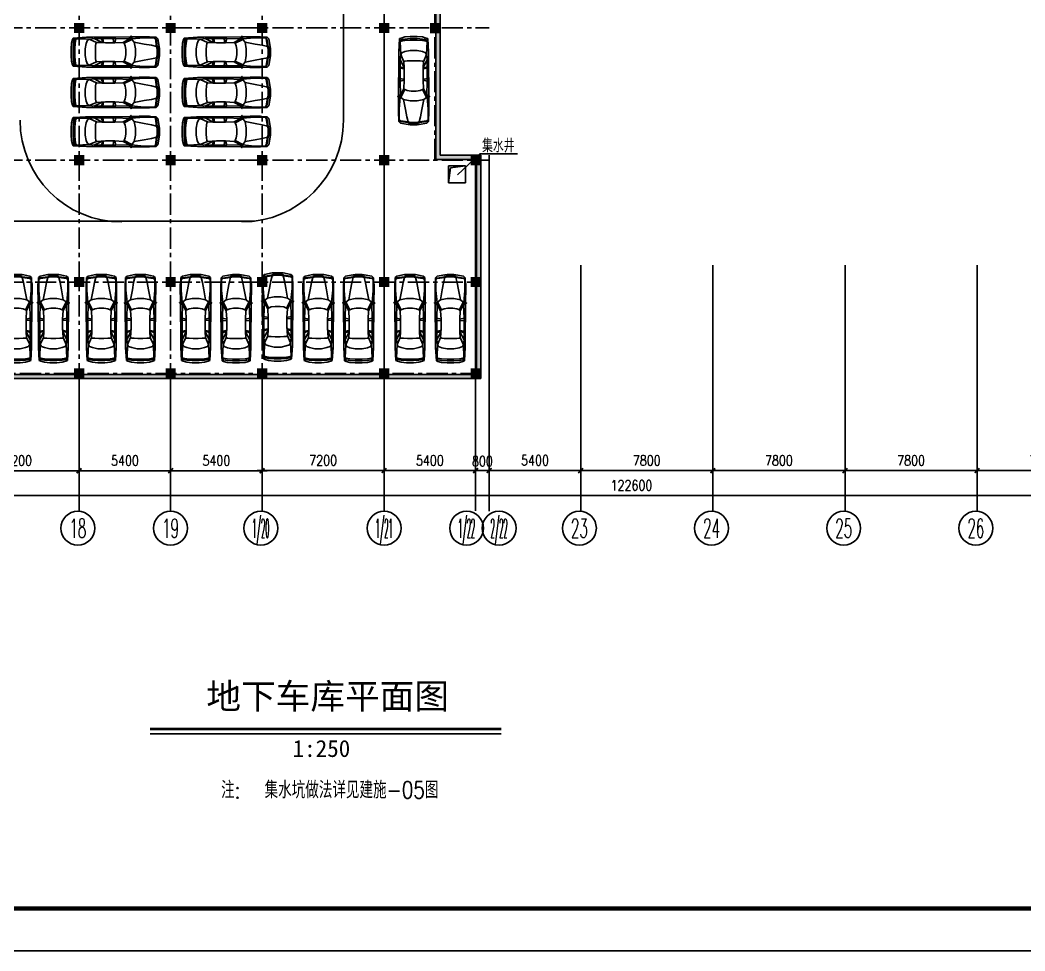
# Model space of a CAD drawing. Extents: x -542930 to 249594, y -301235 to 84515.
# Drawn here: x 40642 to 99945, y -301235 to -246296 of the extents above; entities that cross this region are included whole.
import ezdxf
from ezdxf.enums import TextEntityAlignment as Align

# ---------------------------------------------------------------- set-up
doc = ezdxf.new("R2010")
doc.units = 0
doc.header["$LTSCALE"] = 1000
doc.header["$MEASUREMENT"] = 0
doc.linetypes.add('CENTER', pattern=[2, 1.25, -0.25, 0.25, -0.25])
doc.layers.get('0').update_dxf_attribs({"linetype": 'CONTINUOUS'})
doc.layers.get('DEFPOINTS').update_dxf_attribs({"linetype": 'CONTINUOUS'})
for name, color, linetype in [('A-CH-TEXT', 2, 'CONTINUOUS'), ('A-COLUMN', 5, 'CONTINUOUS'), ('A-FURN', 251, 'CONTINUOUS'), ('A-GRID', 1, 'CENTER'), ('A-STAIR', 3, 'CONTINUOUS'), ('AXIS', 3, 'CONTINUOUS'), ('AXIS_TEXT', 7, 'CONTINUOUS'), ('PUB_DIM', 3, 'CONTINUOUS'), ('PUB_TITLE', 4, 'CONTINUOUS'), ('TEXT', 7, 'CONTINUOUS'), ('WALL', 255, 'CONTINUOUS'), ('中文', 2, 'CONTINUOUS')]:
    doc.layers.add(name, color=color, linetype=linetype)
doc.styles.add('_HZTXT', font='txt.shx', dxfattribs={"width": 0.8, "bigfont": 'hztxt.shx'})
doc.styles.add('COMPLEX', font='COMPLEX')
doc.styles.add('DIM_FONT', font='SIMPLEX.shx', dxfattribs={"width": 0.8})
doc.styles.add('HZTXT', font='SimSun.ttf', dxfattribs={"height": 0.8})
doc.styles.add('HZXY', font='romans.shx', dxfattribs={"width": 0.8, "bigfont": 'hztxt.shx'})
doc.dimstyles.new('AXIS200', dxfattribs={"dimscale": 2, "dimtxt": 300, "dimasz": 1, "dimexe": 250, "dimexo": 300, "dimgap": 150, "dimtad": 1, "dimdec": 0, "dimdsep": 46, "dimtxsty": 'DIM_FONT', "dimblk": '_DIMX', "dimblk1": '_DIMX', "dimblk2": '_DIMX', "dimsah": 1, "dimcen": 5, "dimse1": 1, "dimse2": 1, "dimclrt": 7, "dimadec": 0, "dimazin": 0, "dimtfac": 1, "dimtdec": 0, "dimtix": 1, "dimtmove": 2, "dimatfit": 3, "dimldrblk": '_DIMX', "dimfxl": 1, "dimarcsym": 0})

# ---------------------------------------------------------------- blocks, each defined once
blk = doc.blocks.new('_DIMX')
blk.add_line((-150, 0), (150, 0))
at = {"const_width": 50}
blk.add_lwpolyline([(-70, -70), (70, 70)], dxfattribs=at)
blk = doc.blocks.new('*D574')
at = {"layer": 'DEFPOINTS', "color": 0, "transparency": 16777216}
for p in [(13527, -273354), (136127, -273354), (136127, -274354)]:
    blk.add_point(p, dxfattribs=at)
at = {"layer": 'PUB_DIM', "color": 0, "lineweight": -2, "transparency": 16777216}
blk.add_line((13529, -274354), (136125, -274354), dxfattribs=at)
at = {"layer": 'PUB_DIM', "color": 0, "lineweight": -2, "transparency": 16777216, "xscale": 2, "yscale": 2, "zscale": 2, "rotation": 180}
blk.add_blockref('_DIMX', (13527, -274354), dxfattribs=at)
at = {"layer": 'PUB_DIM', "color": 0, "lineweight": -2, "transparency": 16777216, "xscale": 2, "yscale": 2, "zscale": 2}
blk.add_blockref('_DIMX', (136127, -274354), dxfattribs=at)
at = {"layer": 'PUB_DIM', "color": 7, "transparency": 16777216, "insert": (76724, -273754), "char_height": 600, "attachment_point": 5, "style": 'DIM_FONT'}
blk.add_mtext('122600', dxfattribs=at)
blk = doc.blocks.new('*D575')
at = {"layer": 'DEFPOINTS', "color": 0, "transparency": 16777216}
for p in [(73727, -267288), (81527, -267288), (73727, -272888)]:
    blk.add_point(p, dxfattribs=at)
at = {"layer": 'PUB_DIM', "color": 0, "lineweight": -2, "transparency": 16777216}
blk.add_line((81525, -272888), (73729, -272888), dxfattribs=at)
at = {"layer": 'PUB_DIM', "color": 0, "lineweight": -2, "transparency": 16777216, "xscale": 2, "yscale": 2, "zscale": 2, "rotation": 180}
blk.add_blockref('_DIMX', (73727, -272888), dxfattribs=at)
at = {"layer": 'PUB_DIM', "color": 0, "lineweight": -2, "transparency": 16777216, "xscale": 2, "yscale": 2, "zscale": 2}
blk.add_blockref('_DIMX', (81527, -272888), dxfattribs=at)
at = {"layer": 'PUB_DIM', "color": 7, "transparency": 16777216, "insert": (77627, -272288), "char_height": 600, "attachment_point": 5, "style": 'DIM_FONT'}
blk.add_mtext('7800', dxfattribs=at)
blk = doc.blocks.new('_AXISO')
blk.add_circle((0, 0), 0.5)
at = {"layer": 'AXIS_TEXT', "style": 'COMPLEX', "width": 1.041667}
blk.add_attdef('A', text='', height=0.56, dxfattribs=at).set_placement((-0.25, -0.28), (0.25, -0.28), align=Align.FIT)
blk = doc.blocks.new('*D576')
at = {"layer": 'DEFPOINTS', "color": 0, "transparency": 16777216}
for p in [(68331, -267283), (73731, -267963), (68331, -272883)]:
    blk.add_point(p, dxfattribs=at)
at = {"layer": 'PUB_DIM', "color": 0, "lineweight": -2, "transparency": 16777216}
blk.add_line((73729, -272883), (68333, -272883), dxfattribs=at)
at = {"layer": 'PUB_DIM', "color": 0, "lineweight": -2, "transparency": 16777216, "xscale": 2, "yscale": 2, "zscale": 2, "rotation": 180}
blk.add_blockref('_DIMX', (68331, -272883), dxfattribs=at)
at = {"layer": 'PUB_DIM', "color": 0, "lineweight": -2, "transparency": 16777216, "xscale": 2, "yscale": 2, "zscale": 2}
blk.add_blockref('_DIMX', (73731, -272883), dxfattribs=at)
at = {"layer": 'PUB_DIM', "color": 7, "transparency": 16777216, "insert": (71031, -272283), "char_height": 600, "attachment_point": 5, "style": 'DIM_FONT'}
blk.add_mtext('5400', dxfattribs=at)
blk = doc.blocks.new('M_F27')
for p, q in [((-2489, 522), (-2426, 736)), ((-2426, 736), (-2389, 824)), ((-2389, 824), (-1610, 874)), ((-2389, 824), (-1560, 874)), ((-2264, 812), (-2389, 824)), ((-2326, 736), (-2364, 522)), ((-2326, 736), (-2351, 596)), ((-2351, 594), (-2351, 596)), ((-2326, 736), (-2288, 811)), ((-2200, 786), (-2288, 811)), ((-2276, 522), (-2238, 736)), ((-2200, 786), (-2238, 736)), ((-1560, 874), (-2212, 815)), ((-2208, 815), (-2211, 814)), ((-1660, 862), (-2208, 815)), ((-1446, 761), (-2200, 786)), ((-1560, 874), (-1660, 862)), ((-1622, 510), (-1547, 698)), ((-1617, 869), (-1620, 866)), ((-1208, 874), (-1610, 874)), ((-1547, 698), (-1446, 761)), ((-1145, 799), (-1446, 761)), ((-1019, 572), (-1446, 761)), ((-1208, 874), (980, 889)), ((-1145, 799), (-682, 557)), ((-1145, 799), (124, 799)), ((-743, 849), (-793, 874)), ((-730, 799), (-743, 849)), ((-630, 555), (-730, 799)), ((-642, 799), (-605, 554)), ((-2, 547), (-27, 877)), ((124, 799), (61, 547)), ((941, 773), (124, 799)), ((564, 572), (941, 773)), ((1079, 748), (614, 522)), ((941, 773), (941, 874)), ((983, 777), (941, 773)), ((941, 773), (987, 765)), ((980, 902), (995, 790)), ((980, 790), (980, 898)), ((995, 790), (980, 790)), ((980, 790), (992, 746)), ((984, 905), (1020, 939)), ((992, 746), (1021, 747)), ((995, 790), (1022, 746)), ((1022, 748), (995, 790)), ((1021, 747), (1022, 748)), ((1053, 768), (1022, 746)), ((1036, 935), (1062, 857)), ((1036, 756), (1079, 748)), ((1051, 889), (1497, 893)), ((1057, 776), (1062, 857)), ((1770, 849), (1058, 784)), ((1204, 585), (1079, 748)), ((1506, 899), (2121, 899)), ((2461, 849), (1770, 849)), ((2272, 876), (2121, 899)), ((2272, 876), (2272, 874)), ((2437, 851), (2272, 876)), ((2511, 874), (2287, 874)), ((2398, 849), (2461, 773)), ((2437, 850), (2433, 851)), ((2498, 773), (2436, 849)), ((2511, 874), (2450, 850)), ((2461, 773), (2523, 321)), ((2561, 321), (2498, 773)), ((2599, 773), (2511, 874)), ((2599, 773), (2687, 321)), ((-2489, 522), (-2514, 196)), ((-2514, -206), (-2514, 196)), ((-2364, 522), (-2389, 196)), ((-2389, -206), (-2389, 196)), ((-2301, 196), (-2276, 522)), ((-2301, 196), (-2301, -206)), ((-1622, 510), (-1685, 196)), ((-1685, -206), (-1685, 196)), ((-1082, 145), (-1070, 371)), ((-1082, 145), (-1082, -156)), ((-1070, 371), (-1057, 510)), ((-1019, 572), (-1057, 510)), ((-680, 556), (-1019, 572)), ((-1019, 572), (-479, 547)), ((-680, 556), (-630, 555)), ((-605, 554), (-630, 555)), ((-479, 547), (-605, 554)), ((61, 547), (-479, 547)), ((61, 547), (564, 572)), ((564, 572), (614, 522)), ((614, 522), (677, 371)), ((677, 371), (714, 145)), ((714, -156), (714, 145)), ((1795, 472), (1204, 585)), ((1280, 196), (1204, 585)), ((1280, 196), (1280, -206)), ((2222, 397), (1795, 472)), ((2523, 321), (2222, 397)), ((2523, 321), (2586, 321)), ((2523, 321), (2561, 196)), ((2580, 196), (2542, 321)), ((2561, 196), (2561, -206)), ((2611, 196), (2574, 321)), ((2580, 321), (2618, 196)), ((2580, 196), (2580, -206)), ((2611, 196), (2611, -206)), ((2618, -206), (2618, 196)), ((2687, 321), (2699, 196)), ((2699, -206), (2699, 196)), ((-2489, -533), (-2514, -206)), ((-2489, -533), (-2426, -747)), ((-2389, -206), (-2364, -533)), ((-2326, -747), (-2364, -533)), ((-2276, -533), (-2301, -206)), ((-2276, -533), (-2238, -747)), ((-1685, -206), (-1622, -520)), ((-1622, -520), (-1547, -709)), ((-1019, -583), (-1446, -772)), ((-682, -568), (-1145, -809)), ((-1070, -382), (-1082, -156)), ((-1057, -520), (-1070, -382)), ((-1019, -583), (-1057, -520)), ((-479, -558), (-1019, -583)), ((-1019, -583), (-680, -567)), ((-730, -809), (-630, -566)), ((-680, -567), (-682, -568)), ((-680, -567), (-630, -566)), ((-605, -565), (-642, -809)), ((-630, -566), (-605, -565)), ((-605, -565), (-479, -558)), ((61, -558), (-479, -558)), ((-2, -558), (-27, -884)), ((61, -558), (124, -809)), ((564, -583), (61, -558)), ((614, -533), (564, -583)), ((564, -583), (941, -784)), ((677, -382), (614, -533)), ((1079, -759), (614, -533)), ((714, -156), (677, -382)), ((1204, -596), (1280, -206)), ((1795, -483), (1204, -596)), ((1795, -483), (2222, -407)), ((2523, -332), (2222, -407)), ((2523, -332), (2461, -784)), ((2561, -332), (2498, -784)), ((2523, -332), (2561, -206)), ((2586, -332), (2523, -332)), ((2580, -206), (2542, -332)), ((2618, -6), (2561, -6)), ((2574, -332), (2611, -206)), ((2618, -206), (2580, -332)), ((2687, -332), (2599, -784)), ((2687, -332), (2699, -206)), ((-2426, -747), (-2389, -835)), ((-2389, -835), (-2264, -823)), ((-1560, -885), (-2389, -835)), ((-1610, -885), (-2389, -835)), ((-2351, -607), (-2351, -605)), ((-2351, -607), (-2326, -747)), ((-2326, -747), (-2288, -822)), ((-2288, -822), (-2200, -797)), ((-2200, -797), (-2238, -747)), ((-2212, -826), (-1560, -885)), ((-2208, -826), (-2211, -825)), ((-1660, -872), (-2208, -826)), ((-1446, -772), (-2200, -797)), ((-1560, -885), (-1660, -872)), ((-1621, -877), (-1617, -880)), ((-1610, -885), (-1208, -885)), ((-1547, -709), (-1446, -772)), ((-1145, -809), (-1446, -772)), ((-1208, -885), (980, -900)), ((-1145, -809), (124, -809)), ((-743, -860), (-793, -885)), ((-743, -860), (-730, -809)), ((941, -784), (124, -809)), ((987, -776), (941, -784)), ((983, -788), (941, -784)), ((941, -885), (941, -784)), ((992, -757), (980, -800)), ((995, -800), (980, -800)), ((995, -800), (980, -913)), ((980, -909), (980, -800)), ((984, -916), (1020, -950)), ((992, -757), (1021, -758)), ((995, -800), (1022, -757)), ((1022, -758), (995, -800)), ((1021, -758), (1022, -758)), ((1022, -757), (1053, -779)), ((1036, -767), (1079, -759)), ((1036, -946), (1062, -867)), ((1051, -901), (1497, -904)), ((1057, -787), (1062, -867)), ((1770, -860), (1058, -795)), ((1204, -596), (1079, -759)), ((2121, -910), (1506, -910)), ((1770, -860), (2461, -860)), ((2121, -910), (2272, -887)), ((2270, -887), (2121, -910)), ((2437, -861), (2272, -887)), ((2272, -885), (2272, -887)), ((2285, -885), (2511, -885)), ((2398, -860), (2461, -784)), ((2436, -860), (2498, -784)), ((2437, -861), (2436, -860)), ((2450, -861), (2511, -885)), ((2599, -784), (2511, -885))]:
    blk.add_line(p, q)
for centre, start, end in [((990, 898), 132.96497, 179.74535), ((1027, 932), 18.15727, 132.96497), ((1047, 776), 305.15418, 356.86364), ((990, -909), 180.25465, 227.03503), ((1027, -942), 227.03503, 341.84273), ((1047, -787), 3.17983, 54.84582)]:
    blk.add_arc(centre, 10, start, end)
at = {"width": 0.8, "flags": 9}
for tag in ['XSIZE', 'YSIZE']:
    blk.add_attdef(tag, (0, 0), '', height=0.5, dxfattribs=at)
blk = doc.blocks.new('_FZH')
blk.add_solid([(-0.5, -0.5), (0.5, -0.5), (-0.5, 0.5), (0.5, 0.5)])
blk = doc.blocks.new('*D496')
at = {"layer": 'DEFPOINTS', "color": 0, "transparency": 16777216}
for p in [(44131, -267294), (49531, -267974), (44131, -272894)]:
    blk.add_point(p, dxfattribs=at)
at = {"layer": 'PUB_DIM', "color": 0, "lineweight": -2, "transparency": 16777216}
blk.add_line((49529, -272894), (44133, -272894), dxfattribs=at)
at = {"layer": 'PUB_DIM', "color": 0, "lineweight": -2, "transparency": 16777216, "xscale": 2, "yscale": 2, "zscale": 2, "rotation": 180}
blk.add_blockref('_DIMX', (44131, -272894), dxfattribs=at)
at = {"layer": 'PUB_DIM', "color": 0, "lineweight": -2, "transparency": 16777216, "xscale": 2, "yscale": 2, "zscale": 2}
blk.add_blockref('_DIMX', (49531, -272894), dxfattribs=at)
at = {"layer": 'PUB_DIM', "color": 7, "transparency": 16777216, "insert": (46831, -272294), "char_height": 600, "attachment_point": 5, "style": 'DIM_FONT'}
blk.add_mtext('5400', dxfattribs=at)
blk = doc.blocks.new('*D497')
at = {"layer": 'DEFPOINTS', "color": 0, "transparency": 16777216}
for p in [(36925, -267294), (44125, -267974), (36925, -272894)]:
    blk.add_point(p, dxfattribs=at)
at = {"layer": 'PUB_DIM', "color": 0, "lineweight": -2, "transparency": 16777216}
blk.add_line((44123, -272894), (36927, -272894), dxfattribs=at)
at = {"layer": 'PUB_DIM', "color": 0, "lineweight": -2, "transparency": 16777216, "xscale": 2, "yscale": 2, "zscale": 2, "rotation": 180}
blk.add_blockref('_DIMX', (36925, -272894), dxfattribs=at)
at = {"layer": 'PUB_DIM', "color": 0, "lineweight": -2, "transparency": 16777216, "xscale": 2, "yscale": 2, "zscale": 2}
blk.add_blockref('_DIMX', (44125, -272894), dxfattribs=at)
at = {"layer": 'PUB_DIM', "color": 7, "transparency": 16777216, "insert": (40525, -272294), "char_height": 600, "attachment_point": 5, "style": 'DIM_FONT'}
blk.add_mtext('7200', dxfattribs=at)
blk = doc.blocks.new('*D503')
at = {"layer": 'DEFPOINTS', "color": 0, "transparency": 16777216}
for p in [(54927, -267284), (62127, -267964), (54927, -272884)]:
    blk.add_point(p, dxfattribs=at)
at = {"layer": 'PUB_DIM', "color": 0, "lineweight": -2, "transparency": 16777216}
blk.add_line((62125, -272884), (54929, -272884), dxfattribs=at)
at = {"layer": 'PUB_DIM', "color": 0, "lineweight": -2, "transparency": 16777216, "xscale": 2, "yscale": 2, "zscale": 2, "rotation": 180}
blk.add_blockref('_DIMX', (54927, -272884), dxfattribs=at)
at = {"layer": 'PUB_DIM', "color": 0, "lineweight": -2, "transparency": 16777216, "xscale": 2, "yscale": 2, "zscale": 2}
blk.add_blockref('_DIMX', (62127, -272884), dxfattribs=at)
at = {"layer": 'PUB_DIM', "color": 7, "transparency": 16777216, "insert": (58527, -272284), "char_height": 600, "attachment_point": 5, "style": 'DIM_FONT'}
blk.add_mtext('7200', dxfattribs=at)
blk = doc.blocks.new('*D504')
at = {"layer": 'DEFPOINTS', "color": 0, "transparency": 16777216}
for p in [(49527, -267294), (54927, -267974), (49527, -272894)]:
    blk.add_point(p, dxfattribs=at)
at = {"layer": 'PUB_DIM', "color": 0, "lineweight": -2, "transparency": 16777216}
blk.add_line((54925, -272894), (49529, -272894), dxfattribs=at)
at = {"layer": 'PUB_DIM', "color": 0, "lineweight": -2, "transparency": 16777216, "xscale": 2, "yscale": 2, "zscale": 2, "rotation": 180}
blk.add_blockref('_DIMX', (49527, -272894), dxfattribs=at)
at = {"layer": 'PUB_DIM', "color": 0, "lineweight": -2, "transparency": 16777216, "xscale": 2, "yscale": 2, "zscale": 2}
blk.add_blockref('_DIMX', (54927, -272894), dxfattribs=at)
at = {"layer": 'PUB_DIM', "color": 7, "transparency": 16777216, "insert": (52227, -272294), "char_height": 600, "attachment_point": 5, "style": 'DIM_FONT'}
blk.add_mtext('5400', dxfattribs=at)
blk = doc.blocks.new('*D505')
at = {"layer": 'DEFPOINTS', "color": 0, "transparency": 16777216}
for p in [(62128, -267286), (67528, -267966), (62128, -272886)]:
    blk.add_point(p, dxfattribs=at)
at = {"layer": 'PUB_DIM', "color": 0, "lineweight": -2, "transparency": 16777216}
blk.add_line((67526, -272886), (62130, -272886), dxfattribs=at)
at = {"layer": 'PUB_DIM', "color": 0, "lineweight": -2, "transparency": 16777216, "xscale": 2, "yscale": 2, "zscale": 2, "rotation": 180}
blk.add_blockref('_DIMX', (62128, -272886), dxfattribs=at)
at = {"layer": 'PUB_DIM', "color": 0, "lineweight": -2, "transparency": 16777216, "xscale": 2, "yscale": 2, "zscale": 2}
blk.add_blockref('_DIMX', (67528, -272886), dxfattribs=at)
at = {"layer": 'PUB_DIM', "color": 7, "transparency": 16777216, "insert": (64828, -272286), "char_height": 600, "attachment_point": 5, "style": 'DIM_FONT'}
blk.add_mtext('5400', dxfattribs=at)
blk = doc.blocks.new('*D506')
at = {"layer": 'DEFPOINTS', "color": 0, "transparency": 16777216}
for p in [(67528, -267283), (68328, -267279), (67528, -272883)]:
    blk.add_point(p, dxfattribs=at)
at = {"layer": 'PUB_DIM', "color": 0, "lineweight": -2, "transparency": 16777216}
blk.add_line((68326, -272883), (67530, -272883), dxfattribs=at)
at = {"layer": 'PUB_DIM', "color": 0, "lineweight": -2, "transparency": 16777216, "xscale": 2, "yscale": 2, "zscale": 2, "rotation": 180}
blk.add_blockref('_DIMX', (67528, -272883), dxfattribs=at)
at = {"layer": 'PUB_DIM', "color": 0, "lineweight": -2, "transparency": 16777216, "xscale": 2, "yscale": 2, "zscale": 2}
blk.add_blockref('_DIMX', (68328, -272883), dxfattribs=at)
at = {"layer": 'PUB_DIM', "color": 7, "transparency": 16777216, "insert": (67928, -272331), "char_height": 600, "attachment_point": 5, "style": 'DIM_FONT'}
blk.add_mtext('800', dxfattribs=at)
blk = doc.blocks.new('*D487')
at = {"layer": 'DEFPOINTS', "color": 0, "transparency": 16777216}
for p in [(97127, -267288), (104927, -267288), (97127, -272888)]:
    blk.add_point(p, dxfattribs=at)
at = {"layer": 'PUB_DIM', "color": 0, "lineweight": -2, "transparency": 16777216}
blk.add_line((104925, -272888), (97129, -272888), dxfattribs=at)
at = {"layer": 'PUB_DIM', "color": 0, "lineweight": -2, "transparency": 16777216, "xscale": 2, "yscale": 2, "zscale": 2, "rotation": 180}
blk.add_blockref('_DIMX', (97127, -272888), dxfattribs=at)
at = {"layer": 'PUB_DIM', "color": 0, "lineweight": -2, "transparency": 16777216, "xscale": 2, "yscale": 2, "zscale": 2}
blk.add_blockref('_DIMX', (104927, -272888), dxfattribs=at)
at = {"layer": 'PUB_DIM', "color": 7, "transparency": 16777216, "insert": (101027, -272288), "char_height": 600, "attachment_point": 5, "style": 'DIM_FONT'}
blk.add_mtext('7800', dxfattribs=at)
blk = doc.blocks.new('*D488')
at = {"layer": 'DEFPOINTS', "color": 0, "transparency": 16777216}
for p in [(81527, -267288), (89327, -267288), (81527, -272888)]:
    blk.add_point(p, dxfattribs=at)
at = {"layer": 'PUB_DIM', "color": 0, "lineweight": -2, "transparency": 16777216}
blk.add_line((89325, -272888), (81529, -272888), dxfattribs=at)
at = {"layer": 'PUB_DIM', "color": 0, "lineweight": -2, "transparency": 16777216, "xscale": 2, "yscale": 2, "zscale": 2, "rotation": 180}
blk.add_blockref('_DIMX', (81527, -272888), dxfattribs=at)
at = {"layer": 'PUB_DIM', "color": 0, "lineweight": -2, "transparency": 16777216, "xscale": 2, "yscale": 2, "zscale": 2}
blk.add_blockref('_DIMX', (89327, -272888), dxfattribs=at)
at = {"layer": 'PUB_DIM', "color": 7, "transparency": 16777216, "insert": (85427, -272288), "char_height": 600, "attachment_point": 5, "style": 'DIM_FONT'}
blk.add_mtext('7800', dxfattribs=at)
blk = doc.blocks.new('*D489')
at = {"layer": 'DEFPOINTS', "color": 0, "transparency": 16777216}
for p in [(89327, -267288), (97127, -267288), (89327, -272888)]:
    blk.add_point(p, dxfattribs=at)
at = {"layer": 'PUB_DIM', "color": 0, "lineweight": -2, "transparency": 16777216}
blk.add_line((97125, -272888), (89329, -272888), dxfattribs=at)
at = {"layer": 'PUB_DIM', "color": 0, "lineweight": -2, "transparency": 16777216, "xscale": 2, "yscale": 2, "zscale": 2, "rotation": 180}
blk.add_blockref('_DIMX', (89327, -272888), dxfattribs=at)
at = {"layer": 'PUB_DIM', "color": 0, "lineweight": -2, "transparency": 16777216, "xscale": 2, "yscale": 2, "zscale": 2}
blk.add_blockref('_DIMX', (97127, -272888), dxfattribs=at)
at = {"layer": 'PUB_DIM', "color": 7, "transparency": 16777216, "insert": (93227, -272288), "char_height": 600, "attachment_point": 5, "style": 'DIM_FONT'}
blk.add_mtext('7800', dxfattribs=at)

msp = doc.modelspace()

# ---------------------------------------------------------------- hatches: boundary and pattern name
at = {"layer": 'PUB_DIM'}
h = msp.add_hatch(color=256, dxfattribs=at)
h.paths.add_polyline_path([(67582.274, -234159.115), (67525.3, -234159.115), (67525.3, -234409.115), (67827.295, -234409.115), (67827.295, -231158.951), (67577.295, -231158.951), (67577.295, -231209.112), (67527.295, -231209.112), (67527.295, -231459.112), (67582.274, -231459.112)])
h.paths.add_polyline_path([(67525.3, -231459.112), (67525.3, -231209.112), (65177.295, -231209.112), (65177.295, -238958.951), (65427.295, -238958.951), (65427.295, -234409.115), (67525.3, -234409.115), (67525.3, -234159.115), (65427.295, -234159.115), (65427.295, -231459.112)])
h.paths.add_polyline_path([(65177.295, -246758.951), (65427.295, -246758.951), (65427.295, -238958.951), (65177.295, -238958.951)])
h.paths.add_polyline_path([(65177.295, -252973.395), (65427.295, -252743.243), (65427.295, -246758.951), (65177.295, -246758.951)])
h.paths.add_polyline_path([(65177.295, -254523.112), (67527.295, -254523.112), (67527.295, -254273.112), (65427.295, -254273.112), (65427.295, -252743.243), (65177.295, -252973.395)])
for points in [[(67827.295, -254558.951), (67577.295, -254558.951), (67577.295, -267208.951), (67527.295, -267208.951), (67527.295, -267458.951), (67827.295, -267458.951)], [(62127.295, -267208.951), (62127.295, -267458.951), (67527.295, -267458.951), (67527.295, -267208.951)]]:
    msp.add_hatch(color=256, dxfattribs=at).paths.add_polyline_path(points)
h = msp.add_hatch(color=256, dxfattribs=at)
h.paths.add_polyline_path([(62127.295, -267208.951), (54927.295, -267208.951), (54927.295, -267458.951), (62127.295, -267458.951)])
h.paths.add_polyline_path([(54927.295, -267288.21), (54927.295, -267208.951), (49527.295, -267208.951), (49527.295, -267458.951), (54927.295, -267458.951)])
h.paths.add_polyline_path([(49527.295, -267288.21), (49527.295, -267208.951), (44127.295, -267208.951), (44127.295, -267458.951), (49527.295, -267458.951)])
h.paths.add_polyline_path([(44127.295, -267288.21), (44127.295, -267208.951), (36927.295, -267208.951), (36927.295, -267458.951), (44127.295, -267458.951)])
h.paths.add_polyline_path([(36927.295, -267288.21), (36927.295, -267208.951), (31527.295, -267208.951), (31527.295, -267458.951), (36927.295, -267458.951)])

# ---------------------------------------------------------------- linework, layer by layer
msp.add_line((48314.19, -288424.864), (69042.556, -288424.864))
at = {"const_width": 150}
msp.add_lwpolyline([(48314.19, -288142.612), (69042.556, -288142.612)], dxfattribs=at)
at = {"layer": 'A-GRID'}
for p, q in [((44127.295, -271788.866), (44127.295, -115157.434)), ((49527.295, -271788.866), (49527.295, -181613.393)), ((54927.295, -271788.866), (54927.295, -181658.951)), ((65127.295, -254558.951), (65127.295, -231158.951)), ((13529.295, -246758.951), (68327.295, -246758.951)), ((13529.295, -254558.951), (68327.295, -254558.951)), ((13527.295, -261758.951), (67527.295, -261758.951)), ((18627.295, -267158.951), (67527.295, -267158.951))]:
    msp.add_line(p, q, dxfattribs=at)
at = {"layer": 'A-STAIR'}
msp.add_line((59726.99, -252264.217), (59717.154, -209016.093), dxfattribs=at)
for centre, start, end in [((46642.25, -252209.852), 180, 270), ((53727.236, -252209.885), 270, 0)]:
    msp.add_arc(centre, 6000, start, end, dxfattribs=at)
at = {"layer": 'PUB_DIM'}
for p, q in [((62127.295, -271788.866), (62127.295, -181658.951)), ((67527.295, -271788.866), (67527.295, -254273.112)), ((68327.295, -271788.866), (68327.295, -254273.112)), ((54476.208, -258162.955), (-4711.424, -258162.955)), ((73727.295, -260758.951), (73727.295, -271788.866)), ((81527.295, -271788.866), (81527.295, -260758.951)), ((89327.295, -271788.866), (89327.295, -260758.951)), ((97127.295, -271788.866), (97127.295, -260758.951)), ((44127.295, -275288.21), (44127.295, -267288.21)), ((49527.295, -275288.21), (49527.295, -267288.21)), ((54927.295, -275288.21), (54927.295, -267288.21)), ((62127.295, -267208.951), (62127.384, -267458.951)), ((62131.295, -275280.21), (62127.295, -267280.21)), ((67529.036, -275270.106), (67525.005, -267208.951)), ((67527.295, -267208.951), (67527.295, -267458.951)), ((68331.295, -275284.21), (68327.295, -267284.21)), ((73727.295, -275288.21), (73727.295, -267288.21)), ((81527.295, -275288.21), (81527.295, -267288.21)), ((89327.295, -275288.21), (89327.295, -267288.21)), ((97127.295, -275288.21), (97127.295, -267288.21))]:
    msp.add_line(p, q, dxfattribs=at)
at = {"layer": 'PUB_TITLE'}
for p, q in [((67777.236, -254196.932), (66449.674, -255419.094)), ((67777.236, -254196.932), (69989.638, -254196.932)), ((65932.888, -254904.722), (66932.888, -254904.722)), ((65932.888, -254904.722), (65932.888, -255904.722)), ((66040.293, -255010.945), (66932.888, -254904.722)), ((66932.888, -254904.722), (66932.888, -255904.722)), ((65932.888, -255904.722), (66040.293, -255010.945)), ((65932.888, -255904.722), (66932.888, -255904.722))]:
    msp.add_line(p, q, dxfattribs=at)
at = {"layer": 'TEXT'}
msp.add_lwpolyline([(-122155.993, -301235.058), (-122155.993, -90985.058), (249594.007, -90985.058), (249594.007, -301235.058)], close=True, dxfattribs=at)
at = {"layer": 'TEXT', "const_width": 250}
msp.add_lwpolyline([(-115905.993, -298735.058), (247094.007, -298735.058), (247094.007, -93485.058), (-115905.993, -93485.058)], close=True, dxfattribs=at)
at = {"layer": 'WALL', "color": 54}
for p, q in [((65177.295, -231223.112), (65177.295, -254558.951)), ((65427.295, -234409.115), (65427.295, -254273.112)), ((67832.274, -254273.112), (65427.295, -254273.112)), ((67827.295, -267458.951), (67827.295, -254273.112)), ((67577.295, -254523.112), (65177.295, -254523.112)), ((67577.295, -254523.112), (67577.295, -267208.951)), ((67577.295, -267208.951), (19031.907, -267208.951)), ((67827.295, -267458.951), (13227.295, -267458.951))]:
    msp.add_line(p, q, dxfattribs=at)

# ---------------------------------------------------------------- block references
at = {"layer": 'A-COLUMN', "xscale": 600, "yscale": 600, "zscale": 599.9999999999989}
for p in [(44127.295, -246758.951), (49527.295, -246758.951), (54927.295, -246758.951), (62127.295, -246758.951), (65132.274, -246773.112), (44127.295, -254558.951), (49527.295, -254558.951), (54927.295, -254558.951), (62127.295, -254558.951), (67532.274, -254573.112), (44127.295, -261758.951), (49527.295, -261758.951), (54927.295, -261758.951), (62127.295, -261758.951), (67527.295, -261758.951), (44127.295, -267158.951), (49527.295, -267158.951), (54927.295, -267158.951), (62127.295, -267158.951), (67527.295, -267158.951)]:
    msp.add_blockref('_FZH', p, dxfattribs=at)
at = {"layer": 'A-FURN', "color": 251}
for p in [(46165.925, -248181.947), (52713.667, -248181.947), (46165.925, -250567.431), (52713.667, -250567.431), (46165.925, -252872.83), (52713.667, -252872.83)]:
    msp.add_blockref('M_F27', p, dxfattribs=at)
at = {"layer": 'A-FURN', "color": 251, "xscale": -1, "rotation": 90}
msp.add_blockref('M_F27', (63864.674, -249779.231), dxfattribs=at)
at = {"layer": 'A-FURN', "color": 251, "rotation": 90}
for p in [(40435.324, -264005.94), (42596.546, -264005.94), (45431.386, -264005.94), (47738.478, -264005.94), (50997.75, -264005.94), (53383.446, -264016.432), (55834.431, -263906.244), (58233.558, -264005.94), (60619.254, -264016.432), (63648.322, -264005.94), (66034.017, -264016.432)]:
    msp.add_blockref('M_F27', p, dxfattribs=at)
at = {"layer": 'AXIS'}
ref = msp.add_blockref('_AXISO', (44051.313, -276286.766), dxfattribs=dict(at, xscale=2000, yscale=2000, zscale=2000))
ref.add_attrib('A', '18', dxfattribs={"layer": 'AXIS_TEXT', "height": 1120, "style": 'COMPLEX', "width": 0.646552}).set_placement((43551.313, -276846.766), (44551.313, -276846.766), align=Align.FIT)
ref = msp.add_blockref('_AXISO', (49521.331, -276286.766), dxfattribs=dict(at, xscale=2000, yscale=2000, zscale=2000))
ref.add_attrib('A', '19', dxfattribs={"layer": 'AXIS_TEXT', "height": 1120, "style": 'COMPLEX', "width": 0.646552}).set_placement((49021.331, -276846.766), (50021.331, -276846.766), align=Align.FIT)
ref = msp.add_blockref('_AXISO', (54851.313, -276286.766), dxfattribs=dict(at, xscale=2000, yscale=2000, zscale=2000))
ref.add_attrib('A', '1/20', dxfattribs={"layer": 'AXIS_TEXT', "height": 1120, "style": 'COMPLEX', "width": 0.264085}).set_placement((54351.313, -276846.766), (55351.313, -276846.766), align=Align.FIT)
ref = msp.add_blockref('_AXISO', (62127.188, -276286.766), dxfattribs=dict(at, xscale=2000, yscale=2000, zscale=2000))
ref.add_attrib('A', '1/21', dxfattribs={"layer": 'AXIS_TEXT', "height": 1120, "style": 'COMPLEX', "width": 0.284091}).set_placement((61627.188, -276846.766), (62627.188, -276846.766), align=Align.FIT)
ref = msp.add_blockref('_AXISO', (66995.135, -276286.766), dxfattribs=dict(at, xscale=2000, yscale=2000, zscale=2000))
ref.add_attrib('A', '1/22', dxfattribs={"layer": 'AXIS_TEXT', "height": 1120, "style": 'COMPLEX', "width": 0.264085}).set_placement((66495.135, -276846.766), (67495.135, -276846.766), align=Align.FIT)
ref = msp.add_blockref('_AXISO', (68910.539, -276286.766), dxfattribs=dict(at, xscale=2000, yscale=2000, zscale=2000))
ref.add_attrib('A', '2/22', dxfattribs={"layer": 'AXIS_TEXT', "height": 1120, "style": 'COMPLEX', "width": 0.246711}).set_placement((68410.539, -276846.766), (69410.539, -276846.766), align=Align.FIT)
ref = msp.add_blockref('_AXISO', (73651.313, -276286.766), dxfattribs=dict(at, xscale=2000, yscale=2000, zscale=2000))
ref.add_attrib('A', '23', dxfattribs={"layer": 'AXIS_TEXT', "height": 1120, "style": 'COMPLEX', "width": 0.551471}).set_placement((73151.313, -276846.766), (74151.313, -276846.766), align=Align.FIT)
ref = msp.add_blockref('_AXISO', (81451.313, -276286.766), dxfattribs=dict(at, xscale=2000, yscale=2000, zscale=2000))
ref.add_attrib('A', '24', dxfattribs={"layer": 'AXIS_TEXT', "height": 1120, "style": 'COMPLEX', "width": 0.520833}).set_placement((80951.313, -276846.766), (81951.313, -276846.766), align=Align.FIT)
ref = msp.add_blockref('_AXISO', (89251.313, -276286.766), dxfattribs=dict(at, xscale=2000, yscale=2000, zscale=2000))
ref.add_attrib('A', '25', dxfattribs={"layer": 'AXIS_TEXT', "height": 1120, "style": 'COMPLEX', "width": 0.551471}).set_placement((88751.313, -276846.766), (89751.313, -276846.766), align=Align.FIT)
ref = msp.add_blockref('_AXISO', (97051.313, -276286.766), dxfattribs=dict(at, xscale=2000, yscale=2000, zscale=2000))
ref.add_attrib('A', '26', dxfattribs={"layer": 'AXIS_TEXT', "height": 1120, "style": 'COMPLEX', "width": 0.551471}).set_placement((96551.313, -276846.766), (97551.313, -276846.766), align=Align.FIT)

# ---------------------------------------------------------------- texts
at = {"layer": 'A-CH-TEXT', "color": 7, "style": 'HZXY', "width": 0.8}
msp.add_text('集水井', height=800, dxfattribs=at).set_placement((67906.976, -254108.143))
at = {"layer": 'TEXT', "style": 'HZTXT'}
for s, height, p in [('地下车库平面图', 1500, (51636.012, -286953.479)), ('1:250', 1000, (56726.782, -289787.432))]:
    msp.add_text(s, height=height, dxfattribs=at).set_placement(p)
at = {"layer": '中文', "style": '_HZTXT', "width": 0.8}
msp.add_text('注:  集水坑做法详见建施-05图', height=1000, dxfattribs=at).set_placement((58920.261, -292232.439), align=Align.CENTER)

# ---------------------------------------------------------------- dimensions: what is measured, and where the dimension line sits
at = {"layer": 'PUB_DIM'}
for base, p1, p2, picture, middle in [((36925.295, -272894.21), (44125.295, -267973.982), (36925.295, -267294.21), '*D497', (40525.295, -272294.21)), ((44131.295, -272894.21), (49531.295, -267973.982), (44131.295, -267294.21), '*D496', (46831.295, -272294.21)), ((49527.295, -272894.21), (54927.295, -267973.982), (49527.295, -267294.21), '*D504', (52227.295, -272294.21)), ((54927.295, -272884.21), (62127.295, -267963.982), (54927.295, -267284.21), '*D503', (58527.295, -272284.21)), ((62127.844, -272886.21), (67527.844, -267965.982), (62127.844, -267286.21), '*D505', (64827.844, -272286.21)), ((68331.291, -272883.11), (73731.291, -267962.882), (68331.291, -267283.11), '*D576', (71031.291, -272283.11)), ((73727.295, -272888.21), (81527.295, -267288.21), (73727.295, -267288.21), '*D575', (77627.295, -272288.21)), ((81527.295, -272888.21), (89327.295, -267288.21), (81527.295, -267288.21), '*D488', (85427.295, -272288.21)), ((89327.295, -272888.21), (97127.295, -267288.21), (89327.295, -267288.21), '*D489', (93227.295, -272288.21)), ((97127.295, -272888.21), (104927.295, -267288.21), (97127.295, -267288.21), '*D487', (101027.295, -272288.21))]:
    dim = msp.add_linear_dim(base=base, p1=p1, p2=p2, dimstyle='AXIS200', dxfattribs=at)
    dim.commit()
    dim.dimension.update_dxf_attribs({"geometry": picture, "text_midpoint": middle})
dim = msp.add_linear_dim(base=(67527.647, -272883.11), p1=(68327.647, -267279.11), p2=(67527.647, -267283.11), dimstyle='AXIS200', dxfattribs=at)
dim.commit()
dim.dimension.update_dxf_attribs({"geometry": '*D506', "text_midpoint": (67927.647, -272330.731), "dimtype": 160})
dim = msp.add_linear_dim(base=(136127.29, -274353.934), p1=(13527.295, -273353.934), p2=(136127.29, -273353.934), angle=0, dimstyle='AXIS200', dxfattribs=at)
dim.commit()
dim.dimension.update_dxf_attribs({"geometry": '*D574', "text_midpoint": (76723.77, -273753.934), "dimtype": 161})

doc.saveas('drawing.dxf')
